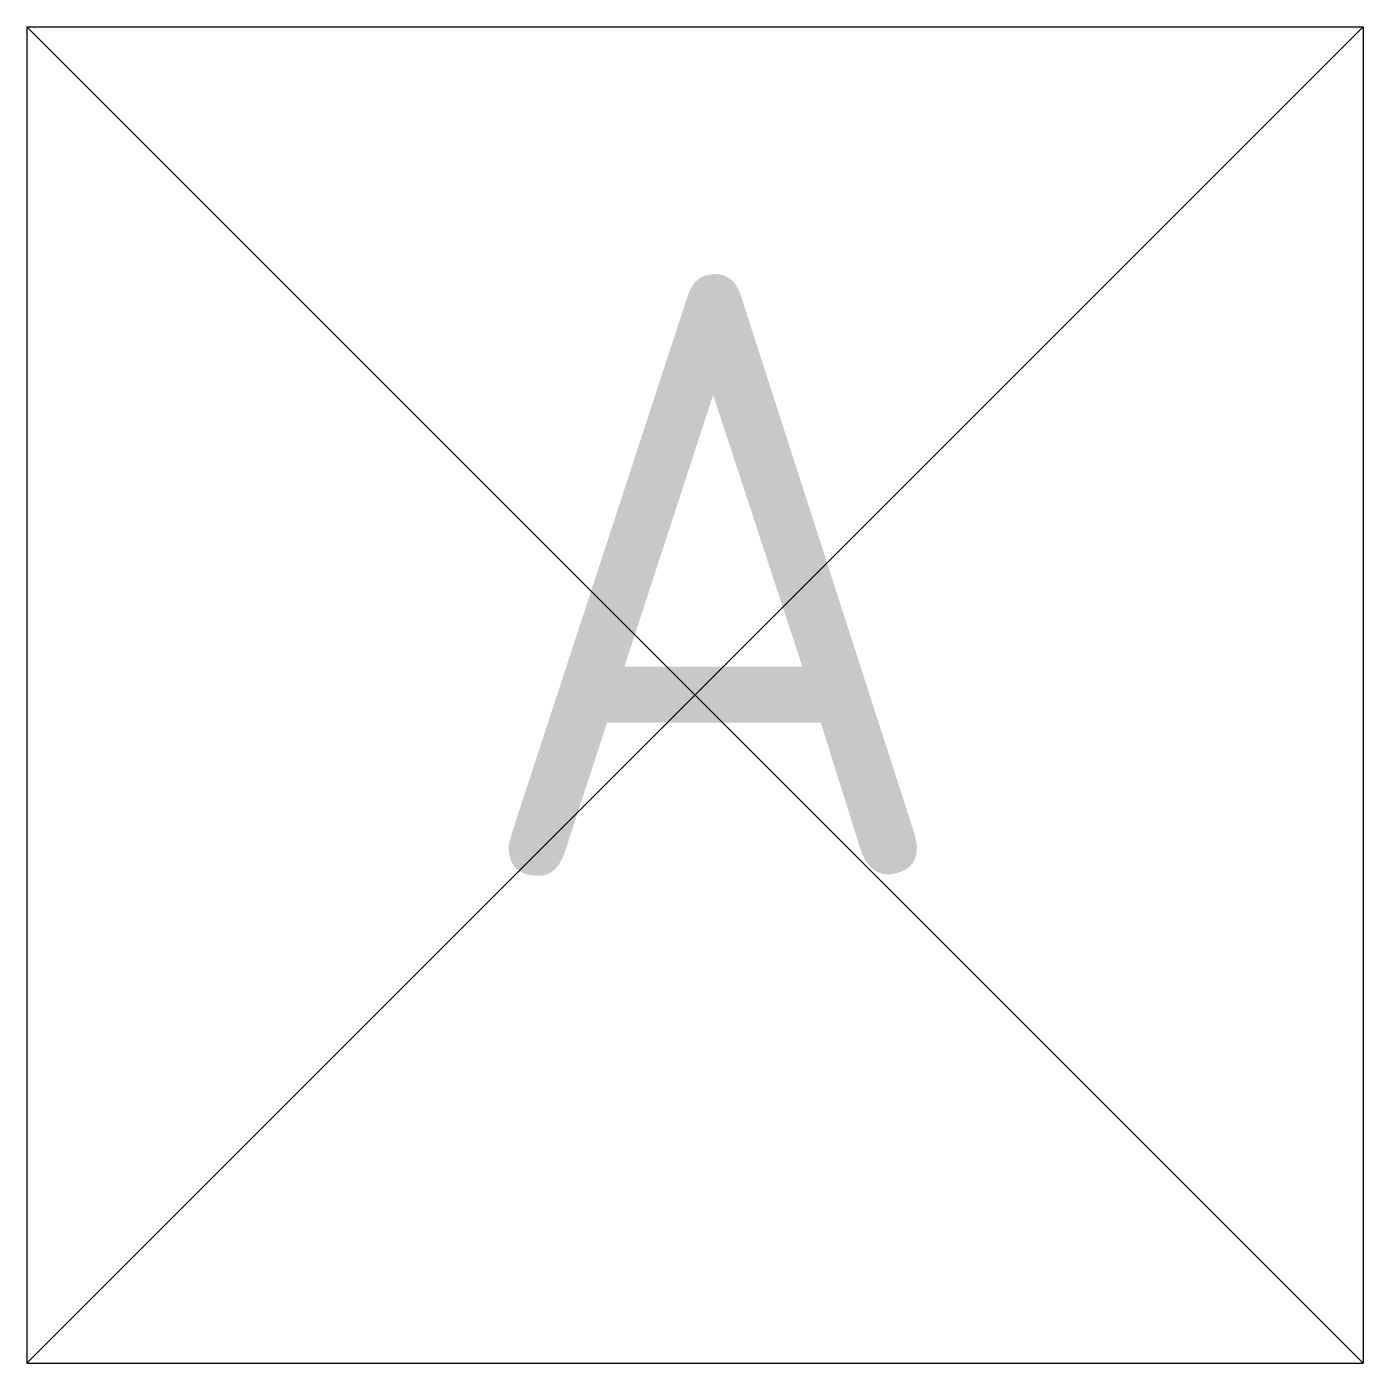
# Model space of a CAD drawing. Extents: x 0 to 10, y -5 to 5.
import ezdxf
from ezdxf.enums import TextEntityAlignment as Align

# ---------------------------------------------------------------- set-up
doc = ezdxf.new("R2010")
doc.units = 0
doc.header["$MEASUREMENT"] = 0
doc.styles.add('ARMACAD', font='isocp.shx')

msp = doc.modelspace()

# ---------------------------------------------------------------- linework, layer by layer
for p, q in [((0, 5), (0, -5)), ((0, 5), (10, 5)), ((10, 5), (10, -5)), ((0, -5), (10, -5))]:
    msp.add_line(p, q)
at = {"color": 1}
for p, q in [((10, 5), (0, -5)), ((0, 5), (10, -5))]:
    msp.add_line(p, q, dxfattribs=at)

# ---------------------------------------------------------------- texts
at = {"style": 'ARMACAD'}
msp.add_attdef('A', text='A', height=4.494, dxfattribs=at).set_placement((5.133, 0.903), align=Align.MIDDLE_CENTER)

doc.saveas('drawing.dxf')
